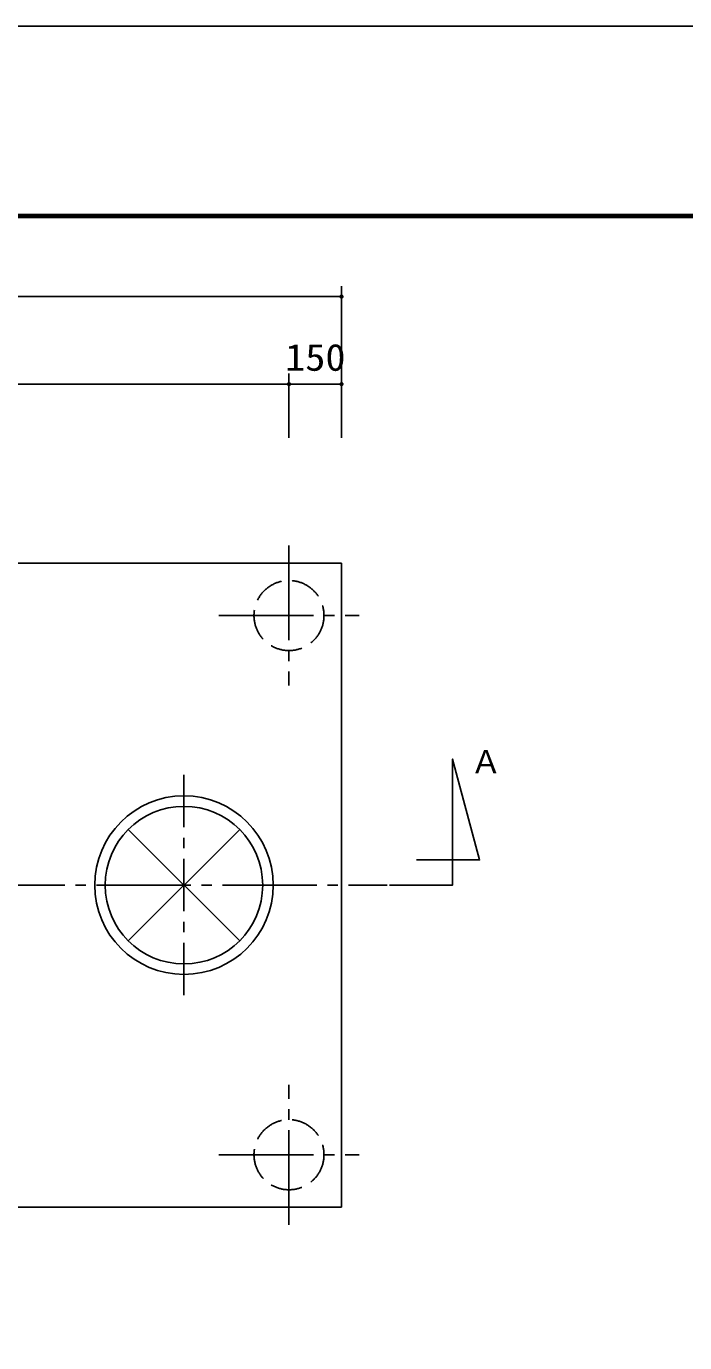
# Model space of a CAD drawing. Units: millimetres, scale not verified. Extents: x -8910 to 8910, y -6308 to 6308.
# Drawn here: x -4513 to -2632, y 2548 to 6308 of the extents above; entities that cross this region are included whole.
import ezdxf
from ezdxf.enums import TextEntityAlignment as Align

# ---------------------------------------------------------------- set-up
doc = ezdxf.new("R2010")
doc.units = ezdxf.units.MM
doc.header["$LTSCALE"] = 30
for name, pattern in [('CHAIN1', [8, 5, -1, 1, -1]), ('CHAIN2', [12, 9, -1, 1, -1]), ('DASHED3', [4, 3, -1])]:
    doc.linetypes.add(name, pattern=pattern)
for name, color, linetype, lineweight in [('0-3_空気管', 3, 'Continuous', 25), ('0-4_機器', 2, 'Continuous', 25), ('0-5_製作', 5, 'Continuous', 25), ('0-6_08', 2, 'Continuous', 25), ('0-9_図面枠', 7, 'Continuous', 25), ('0-A_Axis_waku', 7, 'Continuous', 25)]:
    doc.layers.add(name, color=color, linetype=linetype, lineweight=lineweight)
doc.styles.add('ＭＳ ゴシック', font='')
doc.styles.get('ＭＳ ゴシック').set_extended_font_data('MS Gothic')

msp = doc.modelspace()

# ---------------------------------------------------------------- linework, layer by layer
at = {"layer": '0-3_空気管', "linetype": 'CHAIN1'}
msp.add_line((-4062.53, 4170.02), (-4062.53, 3536.95), dxfattribs=at)
at = {"layer": '0-3_空気管'}
for p, q in [((-4221.63, 4013.75), (-3903.43, 3695.56)), ((-4221.63, 3695.55), (-3903.43, 4013.75))]:
    msp.add_line(p, q, dxfattribs=at)
at = {"layer": '0-3_空気管', "linetype": 'CHAIN2'}
msp.add_line((-6112.72, 3854.65), (-3481.71, 3854.65), dxfattribs=at)
at = {"layer": '0-3_空気管'}
msp.add_lwpolyline([(-3475.11, 3854.79), (-3295.11, 3854.79), (-3295.11, 4214.79), (-3217.94, 3926.79), (-3397.94, 3926.79)], dxfattribs=at)
for radius in [255, 225]:
    msp.add_circle((-4062.53, 3854.65), radius, dxfattribs=at)
at = {"layer": '0-4_機器', "linetype": 'CHAIN2'}
for p, q in [((-3762.55, 4824.66), (-3762.55, 4424.66)), ((-3962.55, 4624.65), (-3562.55, 4624.65)), ((-3762.55, 2884.65), (-3762.55, 3284.65)), ((-3962.55, 3084.65), (-3562.55, 3084.65))]:
    msp.add_line(p, q, dxfattribs=at)
at = {"layer": '0-4_機器'}
for p, q in [((-3612.55, 2934.65), (-3612.55, 4774.65)), ((-5942.53, 2934.65), (-3612.55, 2934.65))]:
    msp.add_line(p, q, dxfattribs=at)
msp.add_lwpolyline([(-5942.53, 2934.65), (-5942.53, 4774.65), (-3612.55, 4774.65)], dxfattribs=at)
at = {"layer": '0-5_製作', "color": 2}
for p, q in [((-3612.55, 5565.6), (-3612.55, 5285.6)), ((-5942.53, 5535.6), (-3612.55, 5535.6)), ((-3762.55, 5315.6), (-3762.55, 5132.37)), ((-3612.55, 5315.6), (-3612.55, 5132.37)), ((-5792.53, 5285.6), (-3762.55, 5285.6)), ((-3762.55, 5285.6), (-3612.55, 5285.6))]:
    msp.add_line(p, q, dxfattribs=at)
at = {"layer": '0-5_製作'}
for points in [[(-3612.55, 5535.6), (-3618.55, 5535.6), (-3618.54, 5535.98)], [(-3612.55, 5535.6), (-3618.5, 5534.85), (-3618.55, 5535.6)], [(-3612.55, 5535.6), (-3618.54, 5535.98), (-3618.44, 5536.72)], [(-3612.55, 5535.6), (-3618.36, 5534.11), (-3618.5, 5534.85)], [(-3612.55, 5535.6), (-3618.44, 5536.72), (-3618.25, 5537.45)], [(-3612.55, 5535.6), (-3618.13, 5533.39), (-3618.36, 5534.11)], [(-3612.55, 5541.6), (-3618.25, 5537.45), (-3617.98, 5538.16)], [(-3612.55, 5535.6), (-3618.25, 5537.45), (-3612.55, 5541.6)], [(-3612.55, 5535.6), (-3617.8, 5532.71), (-3618.13, 5533.39)], [(-3612.55, 5541.6), (-3617.98, 5538.16), (-3613.3, 5541.55)], [(-3613.3, 5541.55), (-3617.98, 5538.16), (-3617.61, 5538.82)], [(-3612.55, 5535.6), (-3617.4, 5532.07), (-3617.8, 5532.71)], [(-3613.3, 5541.55), (-3617.61, 5538.82), (-3614.04, 5541.41)], [(-3614.04, 5541.41), (-3617.61, 5538.82), (-3617.17, 5539.43)], [(-3612.55, 5529.6), (-3617.4, 5532.07), (-3612.55, 5535.6)], [(-3612.55, 5529.6), (-3616.92, 5531.49), (-3617.4, 5532.07)], [(-3614.04, 5541.41), (-3617.17, 5539.43), (-3614.76, 5541.18)], [(-3614.76, 5541.18), (-3617.17, 5539.43), (-3616.65, 5539.97)], [(-3612.55, 5529.6), (-3616.37, 5530.98), (-3616.92, 5531.49)], [(-3614.76, 5541.18), (-3616.65, 5539.97), (-3615.44, 5540.86)], [(-3615.44, 5540.86), (-3616.65, 5539.97), (-3616.07, 5540.45)], [(-3612.55, 5529.6), (-3615.76, 5530.53), (-3616.37, 5530.98)], [(-3612.55, 5529.6), (-3615.1, 5530.17), (-3615.76, 5530.53)], [(-3612.55, 5529.6), (-3614.4, 5529.89), (-3615.1, 5530.17)], [(-3612.55, 5529.6), (-3613.67, 5529.71), (-3614.4, 5529.89)], [(-3612.55, 5529.6), (-3612.92, 5529.61), (-3613.67, 5529.71)], [(-3612.17, 5541.59), (-3612.55, 5535.6), (-3612.55, 5541.6)], [(-3611.42, 5541.49), (-3612.55, 5535.6), (-3612.17, 5541.59)], [(-3610.69, 5541.31), (-3612.55, 5535.6), (-3611.42, 5541.49)], [(-3609.99, 5541.03), (-3612.55, 5535.6), (-3610.69, 5541.31)], [(-3609.33, 5540.67), (-3612.55, 5535.6), (-3609.99, 5541.03)], [(-3608.72, 5540.22), (-3612.55, 5535.6), (-3609.33, 5540.67)], [(-3608.17, 5539.71), (-3612.55, 5535.6), (-3608.72, 5540.22)], [(-3607.69, 5539.13), (-3612.55, 5535.6), (-3608.17, 5539.71)], [(-3607.29, 5538.49), (-3612.55, 5535.6), (-3607.69, 5539.13)], [(-3607.29, 5538.49), (-3606.55, 5535.6), (-3612.55, 5535.6)], [(-3606.55, 5535.6), (-3612.55, 5529.6), (-3612.55, 5535.6)], [(-3606.56, 5535.22), (-3612.55, 5529.6), (-3606.55, 5535.6)], [(-3606.65, 5534.48), (-3612.55, 5529.6), (-3606.56, 5535.22)], [(-3606.84, 5533.75), (-3612.55, 5529.6), (-3606.65, 5534.48)], [(-3607.12, 5533.05), (-3612.55, 5529.6), (-3606.84, 5533.75)], [(-3607.12, 5533.05), (-3611.79, 5529.65), (-3612.55, 5529.6)], [(-3607.48, 5532.39), (-3611.79, 5529.65), (-3607.12, 5533.05)], [(-3607.48, 5532.39), (-3611.05, 5529.79), (-3611.79, 5529.65)], [(-3607.92, 5531.78), (-3611.05, 5529.79), (-3607.48, 5532.39)], [(-3607.92, 5531.78), (-3610.34, 5530.02), (-3611.05, 5529.79)], [(-3608.44, 5531.23), (-3610.34, 5530.02), (-3607.92, 5531.78)], [(-3608.44, 5531.23), (-3609.66, 5530.34), (-3610.34, 5530.02)], [(-3609.02, 5530.75), (-3609.66, 5530.34), (-3608.44, 5531.23)], [(-3606.97, 5537.81), (-3606.55, 5535.6), (-3607.29, 5538.49)], [(-3606.74, 5537.09), (-3606.55, 5535.6), (-3606.97, 5537.81)], [(-3606.59, 5536.35), (-3606.55, 5535.6), (-3606.74, 5537.09)], [(-3762.55, 5285.6), (-3768.55, 5285.6), (-3768.54, 5285.98)], [(-3762.55, 5285.6), (-3768.5, 5284.85), (-3768.55, 5285.6)], [(-3762.55, 5285.6), (-3768.54, 5285.98), (-3768.44, 5286.72)], [(-3762.55, 5285.6), (-3768.36, 5284.11), (-3768.5, 5284.85)], [(-3762.55, 5285.6), (-3768.44, 5286.72), (-3768.25, 5287.45)], [(-3762.55, 5285.6), (-3768.13, 5283.39), (-3768.36, 5284.11)], [(-3762.55, 5291.6), (-3768.25, 5287.45), (-3767.98, 5288.16)], [(-3762.55, 5285.6), (-3768.25, 5287.45), (-3762.55, 5291.6)], [(-3762.55, 5285.6), (-3767.8, 5282.71), (-3768.13, 5283.39)], [(-3762.55, 5291.6), (-3767.98, 5288.16), (-3763.3, 5291.55)], [(-3763.3, 5291.55), (-3767.98, 5288.16), (-3767.61, 5288.82)], [(-3762.55, 5285.6), (-3767.4, 5282.07), (-3767.8, 5282.71)], [(-3763.3, 5291.55), (-3767.61, 5288.82), (-3764.04, 5291.41)], [(-3764.04, 5291.41), (-3767.61, 5288.82), (-3767.17, 5289.43)], [(-3762.55, 5279.6), (-3767.4, 5282.07), (-3762.55, 5285.6)], [(-3762.55, 5279.6), (-3766.92, 5281.49), (-3767.4, 5282.07)], [(-3764.04, 5291.41), (-3767.17, 5289.43), (-3764.76, 5291.18)], [(-3764.76, 5291.18), (-3767.17, 5289.43), (-3766.65, 5289.97)], [(-3762.55, 5279.6), (-3766.37, 5280.98), (-3766.92, 5281.49)], [(-3764.76, 5291.18), (-3766.65, 5289.97), (-3765.44, 5290.86)], [(-3765.44, 5290.86), (-3766.65, 5289.97), (-3766.07, 5290.45)], [(-3762.55, 5279.6), (-3765.76, 5280.53), (-3766.37, 5280.98)], [(-3762.55, 5279.6), (-3765.1, 5280.17), (-3765.76, 5280.53)], [(-3762.55, 5279.6), (-3764.4, 5279.89), (-3765.1, 5280.17)], [(-3762.55, 5279.6), (-3763.67, 5279.71), (-3764.4, 5279.89)], [(-3762.55, 5279.6), (-3762.92, 5279.61), (-3763.67, 5279.71)], [(-3762.17, 5291.59), (-3762.55, 5285.6), (-3762.55, 5291.6)], [(-3761.42, 5291.49), (-3762.55, 5285.6), (-3762.17, 5291.59)], [(-3760.69, 5291.31), (-3762.55, 5285.6), (-3761.42, 5291.49)], [(-3759.99, 5291.03), (-3762.55, 5285.6), (-3760.69, 5291.31)], [(-3759.33, 5290.67), (-3762.55, 5285.6), (-3759.99, 5291.03)], [(-3758.72, 5290.22), (-3762.55, 5285.6), (-3759.33, 5290.67)], [(-3758.17, 5289.71), (-3762.55, 5285.6), (-3758.72, 5290.22)], [(-3757.69, 5289.13), (-3762.55, 5285.6), (-3758.17, 5289.71)], [(-3757.29, 5288.49), (-3762.55, 5285.6), (-3757.69, 5289.13)], [(-3757.29, 5288.49), (-3756.55, 5285.6), (-3762.55, 5285.6)], [(-3756.55, 5285.6), (-3762.55, 5279.6), (-3762.55, 5285.6)], [(-3756.56, 5285.22), (-3762.55, 5279.6), (-3756.55, 5285.6)], [(-3756.65, 5284.48), (-3762.55, 5279.6), (-3756.56, 5285.22)], [(-3756.84, 5283.75), (-3762.55, 5279.6), (-3756.65, 5284.48)], [(-3757.12, 5283.05), (-3762.55, 5279.6), (-3756.84, 5283.75)], [(-3757.12, 5283.05), (-3761.8, 5279.65), (-3762.55, 5279.6)], [(-3757.48, 5282.39), (-3761.8, 5279.65), (-3757.12, 5283.05)], [(-3757.48, 5282.39), (-3761.05, 5279.79), (-3761.8, 5279.65)], [(-3757.92, 5281.78), (-3761.05, 5279.79), (-3757.48, 5282.39)], [(-3757.92, 5281.78), (-3760.34, 5280.02), (-3761.05, 5279.79)], [(-3758.44, 5281.23), (-3760.34, 5280.02), (-3757.92, 5281.78)], [(-3758.44, 5281.23), (-3759.66, 5280.34), (-3760.34, 5280.02)], [(-3759.02, 5280.75), (-3759.66, 5280.34), (-3758.44, 5281.23)], [(-3756.97, 5287.81), (-3756.55, 5285.6), (-3757.29, 5288.49)], [(-3756.74, 5287.09), (-3756.55, 5285.6), (-3756.97, 5287.81)], [(-3756.59, 5286.35), (-3756.55, 5285.6), (-3756.74, 5287.09)], [(-3612.55, 5285.6), (-3618.55, 5285.6), (-3618.54, 5285.98)], [(-3612.55, 5285.6), (-3618.5, 5284.85), (-3618.55, 5285.6)], [(-3612.55, 5285.6), (-3618.54, 5285.98), (-3618.44, 5286.72)], [(-3612.55, 5285.6), (-3618.36, 5284.11), (-3618.5, 5284.85)], [(-3612.55, 5285.6), (-3618.44, 5286.72), (-3618.25, 5287.45)], [(-3612.55, 5285.6), (-3618.13, 5283.39), (-3618.36, 5284.11)], [(-3612.55, 5291.6), (-3618.25, 5287.45), (-3617.98, 5288.16)], [(-3612.55, 5285.6), (-3618.25, 5287.45), (-3612.55, 5291.6)], [(-3612.55, 5285.6), (-3617.8, 5282.71), (-3618.13, 5283.39)], [(-3612.55, 5291.6), (-3617.98, 5288.16), (-3613.3, 5291.55)], [(-3613.3, 5291.55), (-3617.98, 5288.16), (-3617.61, 5288.82)], [(-3612.55, 5285.6), (-3617.4, 5282.07), (-3617.8, 5282.71)], [(-3613.3, 5291.55), (-3617.61, 5288.82), (-3614.04, 5291.41)], [(-3614.04, 5291.41), (-3617.61, 5288.82), (-3617.17, 5289.43)], [(-3612.55, 5279.6), (-3617.4, 5282.07), (-3612.55, 5285.6)], [(-3612.55, 5279.6), (-3616.92, 5281.49), (-3617.4, 5282.07)], [(-3614.04, 5291.41), (-3617.17, 5289.43), (-3614.76, 5291.18)], [(-3614.76, 5291.18), (-3617.17, 5289.43), (-3616.65, 5289.97)], [(-3612.55, 5279.6), (-3616.37, 5280.98), (-3616.92, 5281.49)], [(-3614.76, 5291.18), (-3616.65, 5289.97), (-3615.44, 5290.86)], [(-3615.44, 5290.86), (-3616.65, 5289.97), (-3616.07, 5290.45)], [(-3612.55, 5279.6), (-3615.76, 5280.53), (-3616.37, 5280.98)], [(-3612.55, 5279.6), (-3615.1, 5280.17), (-3615.76, 5280.53)], [(-3612.55, 5279.6), (-3614.4, 5279.89), (-3615.1, 5280.17)], [(-3612.55, 5279.6), (-3613.67, 5279.71), (-3614.4, 5279.89)], [(-3612.55, 5279.6), (-3612.92, 5279.61), (-3613.67, 5279.71)], [(-3612.17, 5291.59), (-3612.55, 5285.6), (-3612.55, 5291.6)], [(-3611.42, 5291.49), (-3612.55, 5285.6), (-3612.17, 5291.59)], [(-3610.69, 5291.31), (-3612.55, 5285.6), (-3611.42, 5291.49)], [(-3609.99, 5291.03), (-3612.55, 5285.6), (-3610.69, 5291.31)], [(-3609.33, 5290.67), (-3612.55, 5285.6), (-3609.99, 5291.03)], [(-3608.72, 5290.22), (-3612.55, 5285.6), (-3609.33, 5290.67)], [(-3608.17, 5289.71), (-3612.55, 5285.6), (-3608.72, 5290.22)], [(-3607.69, 5289.13), (-3612.55, 5285.6), (-3608.17, 5289.71)], [(-3607.29, 5288.49), (-3612.55, 5285.6), (-3607.69, 5289.13)], [(-3607.29, 5288.49), (-3606.55, 5285.6), (-3612.55, 5285.6)], [(-3606.55, 5285.6), (-3612.55, 5279.6), (-3612.55, 5285.6)], [(-3606.56, 5285.22), (-3612.55, 5279.6), (-3606.55, 5285.6)], [(-3606.65, 5284.48), (-3612.55, 5279.6), (-3606.56, 5285.22)], [(-3606.84, 5283.75), (-3612.55, 5279.6), (-3606.65, 5284.48)], [(-3607.12, 5283.05), (-3612.55, 5279.6), (-3606.84, 5283.75)], [(-3607.12, 5283.05), (-3611.79, 5279.65), (-3612.55, 5279.6)], [(-3607.48, 5282.39), (-3611.79, 5279.65), (-3607.12, 5283.05)], [(-3607.48, 5282.39), (-3611.05, 5279.79), (-3611.79, 5279.65)], [(-3607.92, 5281.78), (-3611.05, 5279.79), (-3607.48, 5282.39)], [(-3607.92, 5281.78), (-3610.34, 5280.02), (-3611.05, 5279.79)], [(-3608.44, 5281.23), (-3610.34, 5280.02), (-3607.92, 5281.78)], [(-3608.44, 5281.23), (-3609.66, 5280.34), (-3610.34, 5280.02)], [(-3609.02, 5280.75), (-3609.66, 5280.34), (-3608.44, 5281.23)], [(-3606.97, 5287.81), (-3606.55, 5285.6), (-3607.29, 5288.49)], [(-3606.74, 5287.09), (-3606.55, 5285.6), (-3606.97, 5287.81)], [(-3606.59, 5286.35), (-3606.55, 5285.6), (-3606.74, 5287.09)]]:
    msp.add_solid(points, dxfattribs=at)
at = {"layer": '0-6_08', "linetype": 'DASHED3'}
for centre in [(-3762.55, 4624.65), (-3762.55, 3084.65)]:
    msp.add_circle(centre, 100, dxfattribs=at)
at = {"layer": '0-9_図面枠'}
msp.add_lwpolyline([(-8910, -6307.5), (-8910, 6307.5), (8910, 6307.5), (8910, -6307.5)], close=True, dxfattribs=at)
at = {"layer": '0-A_Axis_waku'}
for p, q in [((-7778.4, 5769.9), (8408.4, 5769.9)), ((-7777.8, 5769.3), (8407.8, 5769.3)), ((-7777.2, 5768.7), (8407.2, 5768.7)), ((-7776.6, 5768.1), (8406.6, 5768.1)), ((-7776, 5767.5), (8406, 5767.5)), ((-7775.4, 5766.9), (8405.4, 5766.9)), ((-7774.8, 5766.3), (8404.8, 5766.3)), ((-7774.2, 5765.7), (8404.2, 5765.7)), ((-7773.6, 5765.1), (8403.6, 5765.1)), ((-7773, 5764.5), (8403, 5764.5)), ((-7772.4, 5763.9), (8402.4, 5763.9)), ((-7771.8, 5763.3), (8401.8, 5763.3)), ((-7771.2, 5762.7), (8401.2, 5762.7)), ((-7770.6, 5762.1), (8400.6, 5762.1)), ((-7770, 5761.5), (8400, 5761.5))]:
    msp.add_line(p, q, dxfattribs=at)

# ---------------------------------------------------------------- texts
at = {"layer": '0-3_空気管', "color": 4, "style": 'ＭＳ ゴシック'}
msp.add_text('Ａ', height=65.98, dxfattribs=at).set_placement((-3244.78, 4154.34), align=Align.BOTTOM_LEFT)
at = {"layer": '0-5_製作', "color": 4, "style": 'ＭＳ ゴシック', "width": 1.1}
msp.add_text('150', height=76.98, dxfattribs=at).set_placement((-3773.8, 5300.6), align=Align.BOTTOM_LEFT)

doc.saveas('drawing.dxf')
